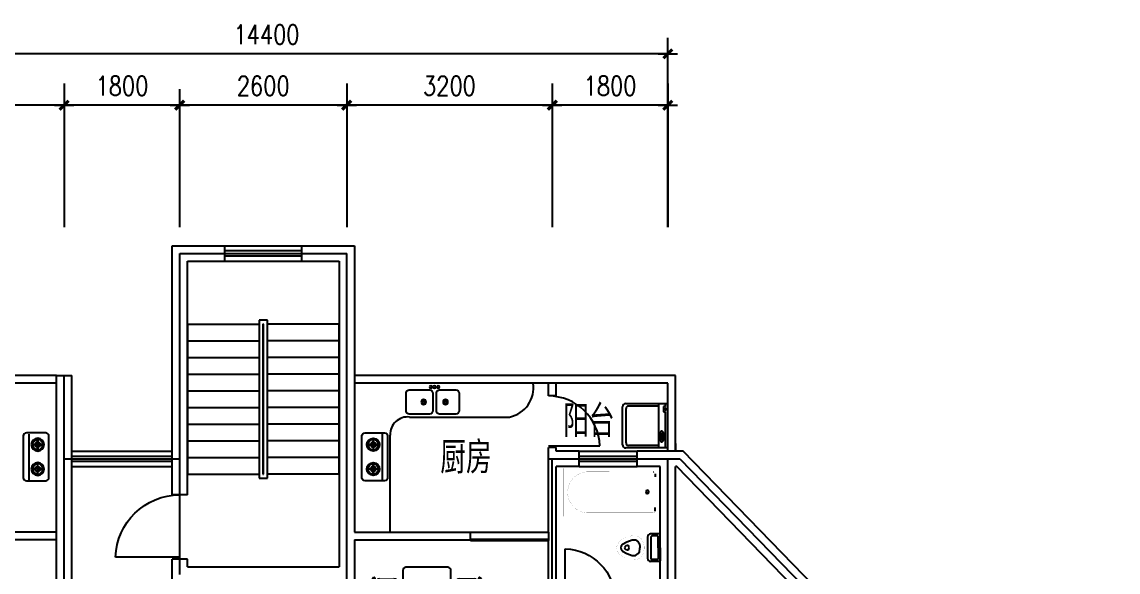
# Model space of a CAD drawing. Header units: millimetres. Extents: x 1488 to 36024, y 746 to 26342.
# Drawn here: x 15899 to 32967, y 17773 to 26342 of the extents above; entities that cross this region are included whole.
import ezdxf
from ezdxf.enums import TextEntityAlignment as Align

# ---------------------------------------------------------------- set-up
doc = ezdxf.new("R2010")
doc.units = ezdxf.units.MM
for name, color, linetype in [('AXIS', 3, 'Continuous'), ('DOTE', 1, 'Continuous'), ('PUB_TEXT', 7, 'Continuous'), ('STAIR', 2, 'Continuous'), ('TOTHER', 7, 'Continuous'), ('WALL', 255, 'Continuous'), ('WHATCH2', 137, 'Continuous'), ('WINDOW', 2, 'Continuous'), ('WINDOW_TEXT', 7, 'Continuous'), ('家具', 3, 'Continuous')]:
    doc.layers.add(name, color=color, linetype=linetype)
doc.styles.add('_HZTXT', font='txt.shx', dxfattribs={"width": 0.8, "bigfont": 'hztxt.shx'})
doc.styles.add('DIM_FONT', font='SIMPLEX.shx', dxfattribs={"width": 0.8})
doc.styles.add('SIMPLEX', font='SIMPLEX.SHX')
doc.styles.get("Standard").update_dxf_attribs({"font": 'arial.ttf'})
doc.dimstyles.new('AXIS', dxfattribs={"dimtxt": 300, "dimasz": 1, "dimexe": 250, "dimexo": 300, "dimgap": 150, "dimtad": 1, "dimdec": 0, "dimzin": 0, "dimdsep": 46, "dimtxsty": 'DIM_FONT', "dimblk": '_DIMX', "dimcen": 0.09, "dimse1": 1, "dimse2": 1, "dimclrt": 7, "dimadec": 0, "dimazin": 0, "dimtfac": 1, "dimtdec": 0, "dimtix": 1, "dimtmove": 2, "dimatfit": 3, "dimldrblk": '_DIMX', "dimfxl": 1, "dimtolj": 1, "dimtzin": 0, "dimarcsym": 0})
doc.dimstyles.new('DIMA', dxfattribs={"dimtxt": 300, "dimasz": 1, "dimexe": 250, "dimexo": 300, "dimgap": 150, "dimtad": 1, "dimdec": 0, "dimzin": 0, "dimdsep": 46, "dimtxsty": 'DIM_FONT', "dimblk": '_DIMX', "dimcen": 0.09, "dimse1": 1, "dimclrt": 7, "dimadec": 0, "dimazin": 0, "dimtfac": 1, "dimtdec": 0, "dimtix": 1, "dimtmove": 2, "dimatfit": 3, "dimldrblk": '_DIMX', "dimfxl": 1, "dimtolj": 1, "dimtzin": 0, "dimarcsym": 0})
doc.dimstyles.new('DIMB', dxfattribs={"dimtxt": 300, "dimasz": 1, "dimexe": 250, "dimexo": 300, "dimgap": 150, "dimtad": 1, "dimdec": 0, "dimzin": 0, "dimdsep": 46, "dimtxsty": 'DIM_FONT', "dimblk": '_DIMX', "dimcen": 0.09, "dimse2": 1, "dimclrt": 7, "dimadec": 0, "dimazin": 0, "dimtfac": 1, "dimtdec": 0, "dimtix": 1, "dimtmove": 2, "dimatfit": 3, "dimldrblk": '_DIMX', "dimfxl": 1, "dimtolj": 1, "dimtzin": 0, "dimarcsym": 0})
doc.dimstyles.new('DIMN', dxfattribs={"dimtxt": 300, "dimasz": 1, "dimexe": 250, "dimexo": 300, "dimgap": 150, "dimtad": 1, "dimdec": 0, "dimzin": 0, "dimdsep": 46, "dimtxsty": 'DIM_FONT', "dimblk": '_DIMX', "dimcen": 0.09, "dimclrt": 7, "dimadec": 0, "dimazin": 0, "dimtfac": 1, "dimtdec": 0, "dimtix": 1, "dimtmove": 2, "dimatfit": 3, "dimldrblk": '_DIMX', "dimfxl": 1, "dimtolj": 1, "dimtzin": 0, "dimarcsym": 0})

# ---------------------------------------------------------------- blocks, each defined once
blk = doc.blocks.new('COOKER-P')
blk.add_line((-353, -86), (356, -86))
blk.add_lwpolyline([(-325, 0), (325, 0, -0.414214), (375, -50), (375, -350, -0.414214), (325, -400), (-325, -400, -0.414214), (-375, -350), (-375, -50, -0.414214)], format="xyb", close=True)
at = {"flags": 128}
for points in [[(-187, -192), (-187, -154), (-193, -154), (-193, -192)], [(187, -192), (187, -154), (193, -154), (193, -192)], [(-223, -222), (-261, -222), (-261, -228), (-223, -228)], [(-193, -259), (-193, -296), (-187, -296), (-187, -259)], [(-157, -228), (-119, -228), (-119, -222), (-157, -222)], [(157, -228), (119, -228), (119, -222), (157, -222)], [(193, -259), (193, -296), (187, -296), (187, -259)], [(223, -222), (261, -222), (261, -228), (223, -228)]]:
    blk.add_lwpolyline(points, close=True, dxfattribs=at)
for centre, radius in [((-190, -225), 100), ((-190, -225), 80), ((190, -225), 100), ((190, -225), 80), ((-190, -225), 16), ((190, -225), 16)]:
    blk.add_circle(centre, radius)
for centre, start, end in [((-190, -225), 94.3012, 175.6988), ((-190, -225), 184.3012, 265.6988), ((-190, -225), 4.3012, 85.6988), ((-190, -225), 274.3012, 355.6988), ((190, -225), 94.3012, 175.6988), ((190, -225), 184.3012, 265.6988), ((190, -225), 4.3012, 85.6988), ((190, -225), 274.3012, 355.6988)]:
    blk.add_arc(centre, 40, start, end)
blk = doc.blocks.new('M_C25MYD')
for p, q in [((-389, 921), (-290, 921)), ((298, 921), (397, 921)), ((-569, 821), (-109, 821)), ((-564, 754), (-564, 529)), ((-114, 754), (-114, 529)), ((117, 821), (577, 821)), ((122, 754), (122, 529)), ((572, 754), (572, 529)), ((-746, 342), (-746, -308)), ((704, 392), (-696, 392)), ((-497, 461), (-182, 461)), ((190, 461), (505, 461)), ((754, -308), (754, 342)), ((-696, -358), (704, -358)), ((-564, -720), (-564, -495)), ((-182, -427), (-497, -427)), ((-114, -720), (-114, -495)), ((122, -720), (122, -495)), ((505, -427), (190, -427)), ((572, -720), (572, -495)), ((-109, -787), (-569, -787)), ((577, -787), (117, -787)), ((-290, -887), (-389, -887)), ((397, -887), (298, -887))]:
    blk.add_line(p, q)
for centre, radius, start, end in [((-379, 606), 316, 91.7651, 130.7265), ((-339, -1857), 2713, 84.8023, 95.1977), ((-300, 606), 316, 49.2735, 88.2349), ((307, 606), 316, 91.7651, 130.7265), ((347, -1857), 2713, 84.8023, 95.1977), ((387, 606), 316, 49.2735, 88.2349), ((-579, 837), 10, 130.7265, 202.67), ((-569, 841), 20, 202.67, 270), ((-497, 754), 67.5, 90, 180), ((-182, 754), 67.5, 0, 90), ((-109, 841), 20, 270, 337.33), ((-100, 837), 10, 337.33, 49.2735), ((108, 837), 10, 130.7265, 202.67), ((117, 841), 20, 202.67, 270), ((190, 754), 67.5, 90, 180), ((505, 754), 67.5, 0, 90), ((577, 841), 20, 270, 337.33), ((587, 837), 10, 337.33, 49.2735), ((-497, 529), 67.5, 180, 270), ((-182, 529), 67.5, 270, 360), ((190, 529), 67.5, 180, 270), ((505, 529), 67.5, 270, 360), ((-696, 342), 50, 90, 180), ((704, 342), 50, 0, 90), ((-696, -308), 50, 180, 270), ((704, -308), 50, 270, 360), ((-497, -495), 67.5, 90, 180), ((-182, -495), 67.5, 0, 90), ((190, -495), 67.5, 90, 180), ((505, -495), 67.5, 0, 90), ((-579, -803), 10, 157.33, 229.2735), ((-569, -807), 20, 90, 157.33), ((-379, -572), 316, 229.2735, 268.2349), ((-339, 1890), 2713, 264.8023, 275.1977), ((-497, -720), 67.5, 180, 270), ((-300, -572), 316, 271.7651, 310.7265), ((-182, -720), 67.5, 270, 360), ((-109, -807), 20, 22.67, 90), ((-100, -803), 10, 310.7265, 22.67), ((108, -803), 10, 157.33, 229.2735), ((117, -807), 20, 90, 157.33), ((307, -572), 316, 229.2735, 268.2349), ((347, 1890), 2713, 264.8023, 275.1977), ((190, -720), 67.5, 180, 270), ((387, -572), 316, 271.7651, 310.7265), ((505, -720), 67.5, 270, 360), ((577, -807), 20, 22.67, 90), ((587, -803), 10, 310.7265, 22.67)]:
    blk.add_arc(centre, radius, start, end)
at = {"width": 0.8, "flags": 9}
for tag in ['XSIZE', 'YSIZE']:
    blk.add_attdef(tag, (0, 0), '', height=0.5, dxfattribs=at)
blk = doc.blocks.new('_DIMX')
blk.add_line((-150, 0), (150, 0))
at = {"const_width": 50}
blk.add_lwpolyline([(-70, -70), (70, 70)], dxfattribs=at)
blk = doc.blocks.new('*D55')
at = {"layer": 'AXIS', "color": 0, "lineweight": -2, "transparency": 16777216}
for p, q in [((11556, 23145), (11556, 26095)), ((25956, 23145), (25956, 26095)), ((25955, 25845), (11557, 25845))]:
    blk.add_line(p, q, dxfattribs=at)
at = {"layer": 'DEFPOINTS', "color": 0, "transparency": 16777216}
for p in [(11556, 25845), (11556, 22845), (25956, 22845)]:
    blk.add_point(p, dxfattribs=at)
at = {"layer": 'AXIS', "color": 0, "lineweight": -2, "transparency": 16777216, "rotation": 180}
blk.add_blockref('_DIMX', (11556, 25845), dxfattribs=at)
at = {"layer": 'AXIS', "color": 0, "lineweight": -2, "transparency": 16777216}
blk.add_blockref('_DIMX', (25956, 25845), dxfattribs=at)
at = {"layer": 'AXIS', "color": 7, "transparency": 16777216, "insert": (19707, 26145), "char_height": 300, "attachment_point": 5, "style": 'DIM_FONT'}
blk.add_mtext('\\A1;14400', dxfattribs=at)
blk = doc.blocks.new('*D56')
at = {"layer": 'AXIS', "color": 0, "lineweight": -2, "transparency": 16777216}
blk.add_line((24155, 25045), (20957, 25045), dxfattribs=at)
at = {"layer": 'DEFPOINTS', "color": 0, "transparency": 16777216}
for p in [(20956, 25045), (20956, 22845), (24156, 22845)]:
    blk.add_point(p, dxfattribs=at)
at = {"layer": 'AXIS', "color": 0, "lineweight": -2, "transparency": 16777216, "rotation": 180}
blk.add_blockref('_DIMX', (20956, 25045), dxfattribs=at)
at = {"layer": 'AXIS', "color": 0, "lineweight": -2, "transparency": 16777216}
blk.add_blockref('_DIMX', (24156, 25045), dxfattribs=at)
at = {"layer": 'AXIS', "color": 7, "transparency": 16777216, "insert": (22556, 25345), "char_height": 300, "attachment_point": 5, "style": 'DIM_FONT'}
blk.add_mtext('\\A1;3200', dxfattribs=at)
blk = doc.blocks.new('*D42')
at = {"layer": 'AXIS', "color": 0, "lineweight": -2, "transparency": 16777216}
for p, q in [((18356, 23145), (18356, 25295)), ((18355, 25045), (16557, 25045))]:
    blk.add_line(p, q, dxfattribs=at)
at = {"layer": 'DEFPOINTS', "color": 0, "transparency": 16777216}
for p in [(16556, 25045), (16556, 22845), (18356, 22845)]:
    blk.add_point(p, dxfattribs=at)
at = {"layer": 'AXIS', "color": 0, "lineweight": -2, "transparency": 16777216, "rotation": 180}
blk.add_blockref('_DIMX', (16556, 25045), dxfattribs=at)
at = {"layer": 'AXIS', "color": 0, "lineweight": -2, "transparency": 16777216}
blk.add_blockref('_DIMX', (18356, 25045), dxfattribs=at)
at = {"layer": 'AXIS', "color": 7, "transparency": 16777216, "insert": (17456, 25345), "char_height": 300, "attachment_point": 5, "style": 'DIM_FONT'}
blk.add_mtext('\\A1;1800', dxfattribs=at)
blk = doc.blocks.new('*D43')
at = {"layer": 'AXIS', "color": 0, "lineweight": -2, "transparency": 16777216}
blk.add_line((16555, 25045), (13357, 25045), dxfattribs=at)
at = {"layer": 'DEFPOINTS', "color": 0, "transparency": 16777216}
for p in [(13356, 25045), (13356, 22845), (16556, 22845)]:
    blk.add_point(p, dxfattribs=at)
at = {"layer": 'AXIS', "color": 0, "lineweight": -2, "transparency": 16777216, "rotation": 180}
blk.add_blockref('_DIMX', (13356, 25045), dxfattribs=at)
at = {"layer": 'AXIS', "color": 0, "lineweight": -2, "transparency": 16777216}
blk.add_blockref('_DIMX', (16556, 25045), dxfattribs=at)
at = {"layer": 'AXIS', "color": 7, "transparency": 16777216, "insert": (14956, 25345), "char_height": 300, "attachment_point": 5, "style": 'DIM_FONT'}
blk.add_mtext('\\A1;3200', dxfattribs=at)
blk = doc.blocks.new('*D44')
at = {"layer": 'AXIS', "color": 0, "lineweight": -2, "transparency": 16777216}
for p, q in [((18356, 23145), (18356, 25295)), ((20955, 25045), (18357, 25045))]:
    blk.add_line(p, q, dxfattribs=at)
at = {"layer": 'DEFPOINTS', "color": 0, "transparency": 16777216}
for p in [(18356, 25045), (18356, 22845), (20956, 22845)]:
    blk.add_point(p, dxfattribs=at)
at = {"layer": 'AXIS', "color": 0, "lineweight": -2, "transparency": 16777216, "rotation": 180}
blk.add_blockref('_DIMX', (18356, 25045), dxfattribs=at)
at = {"layer": 'AXIS', "color": 0, "lineweight": -2, "transparency": 16777216}
blk.add_blockref('_DIMX', (20956, 25045), dxfattribs=at)
at = {"layer": 'AXIS', "color": 7, "transparency": 16777216, "insert": (19656, 25345), "char_height": 300, "attachment_point": 5, "style": 'DIM_FONT'}
blk.add_mtext('\\A1;2600', dxfattribs=at)
blk = doc.blocks.new('_WBLK')
for p, q in [((-0.5, 0.5), (0.5, 0.5)), ((0.5, 0.167), (-0.5, 0.167)), ((0.5, -0.167), (-0.5, -0.167)), ((-0.5, -0.5), (0.5, -0.5))]:
    blk.add_line(p, q)
at = {"layer": 'WINDOW_TEXT', "style": 'SIMPLEX', "flags": 9}
blk.add_attdef('A', text='', height=1, dxfattribs=at).set_placement((0, 1.5), align=Align.MIDDLE)
blk = doc.blocks.new('M_E20')
for p, q in [((345, 0), (-345, 0)), ((-302, -36), (-345, -36)), ((-307, -144), (-307, -611)), ((-302, -35), (-302, -66)), ((-302, -66), (-219, -66)), ((-219, -66), (-219, -35)), ((345, -36), (-219, -36)), ((123, -87), (123, -99)), ((133, -96), (133, -113)), ((198, -96), (133, -96)), ((133, -113), (198, -113)), ((198, -113), (198, -96)), ((215, -88), (215, -99)), ((307, -144), (307, -611)), ((267, -651), (-267, -651))]:
    blk.add_line(p, q)
blk.add_lwpolyline([(83, -94, 0.185158), (88, -107, 0.102042), (108, -122, 0.060862), (133, -130, 0.047173), (166, -133, 0.047173), (200, -130, 0.060862), (225, -122, 0.102042), (245, -107, 0.185158), (250, -94, 0.185158), (245, -82, 0.102042), (225, -67, 0.060862), (200, -59, 0.047173), (166, -56, 0.047173), (133, -59, 0.060862), (108, -67, 0.102042), (88, -82, 0.185158)], format="xyb", close=True)
for points in [[(215, -88, 0.259034), (213, -85, 0.076276), (201, -80, 0.036515), (188, -77, 0.026615), (169, -76, 0.026615), (150, -77, 0.036515), (137, -80, 0.076276), (125, -85, 0.259034), (123, -88, 0.078462), (123, -89, 0.056762)], [(215, -99, 0.259034), (213, -95, 0.076276), (201, -90, 0.036515), (188, -88, 0.026615), (169, -87, 0.026615), (150, -88, 0.036515), (137, -90, 0.076276), (125, -95, 0.259034), (123, -99, 0.259034), (125, -102, 0.056762), (133, -106, 0.036515)], [(198, -108, 0.008736), (201, -107, 0.076276), (213, -102, 0.259034), (215, -99, 0.259034)]]:
    blk.add_lwpolyline(points, format="xyb")
blk.add_circle((-259, -35), 17.5)
for centre, start, end in [((-267, -611), 180, 270), ((267, -611), 270, 360)]:
    blk.add_arc(centre, 40, start, end)
at = {"layer": 'TOTHER', "linetype": 'Continuous'}
for p, q in [((-345, -656), (-345, 0)), ((345, 0), (345, -656)), ((-345, -145), (345, -145)), ((295, -706), (-295, -706))]:
    blk.add_line(p, q, dxfattribs=at)
for centre, start, end in [((-295, -656), 180, 270), ((295, -656), 270, 360)]:
    blk.add_arc(centre, 50, start, end, dxfattribs=at)
at = {"width": 0.8, "flags": 9}
for tag in ['XSIZE', 'YSIZE']:
    blk.add_attdef(tag, (0, 0), '', height=0.5, dxfattribs=at)
blk = doc.blocks.new('M_E7')
for p, q in [((-201, 62), (-201, -265)), ((-10, 112), (-151, 112)), ((-150, 61), (-150, -264)), ((-41, 81), (-130, 81)), ((-36, -102), (-36, 76)), ((0, -102), (0, 102)), ((-36, -102), (-36, -279)), ((0, -102), (0, -305)), ((-10, -315), (-151, -315)), ((-41, -284), (-130, -284))]:
    blk.add_line(p, q)
at = {"const_width": 1}
for points in [[(-651, -24), (-637, -1), (-550, 51), (-451, 83), (-371, 88), (-294, 37), (-262, -18), (-252, -84), (-252, -102)], [(-651, -180), (-637, -202), (-550, -254), (-451, -287), (-371, -292), (-294, -240), (-262, -186), (-252, -119), (-252, -102)]]:
    blk.add_lwpolyline(points, dxfattribs=at)
for points in [[(-597, -59), (-590, -49), (-523, -9), (-438, 19), (-389, 22), (-343, -9), (-325, -40), (-317, -89), (-317, -102)], [(-596, -145), (-590, -154), (-523, -194), (-438, -222), (-389, -225), (-343, -194), (-325, -164), (-317, -114), (-317, -102)]]:
    blk.add_lwpolyline(points)
blk.add_lwpolyline([(-644, -15, 0.39866), (-643, -191, 0.39866)], format="xyb", dxfattribs=at)
for centre, radius, start, end in [((-151, 62), 50, 90, 180), ((-130, 61), 20, 90, 180), ((-41, 76), 5, 0, 90), ((-10, 102), 10, 0, 90), ((-551, -102), 62.6, 137.0381, 223.979), ((-511, -114), 47.8, 77.2641, 164.6652), ((-511, -89), 47.8, 195.3348, 282.7359), ((-541, -103), 54.1, 1.1332, 40.3816), ((-541, -101), 54.1, 319.6184, 358.8668), ((-151, -265), 50, 180, 270), ((-130, -264), 20, 180, 270), ((-41, -279), 5, 270, 360), ((-10, -305), 10, 270, 360)]:
    blk.add_arc(centre, radius, start, end)
at = {"width": 0.8, "flags": 9}
for tag in ['XSIZE', 'YSIZE']:
    blk.add_attdef(tag, (0, 0), '', height=0.5, dxfattribs=at)
blk = doc.blocks.new('M_E4')
for p, q in [((670, -80), (670, -137)), ((670, -86), (670, -97)), ((670, -663), (670, -614))]:
    blk.add_line(p, q)
at = {"const_width": 1.5}
for points in [[(-750, -750), (-750, 0)], [(-750, 0), (750, 0)], [(750, 0), (750, -750)], [(608, -56), (640, -56)], [(670, -90), (670, -656)], [(670, -663), (670, -655)], [(750, -750), (-750, -750)]]:
    blk.add_lwpolyline(points, dxfattribs=at)
for points in [[(-399, -56, 0.930688), (-388, -693, 0.930688)], [(670, -86, 0.414214), (640, -56, 0.414214)], [(670, -90, 0.041784), (670, -85, 0.412615)], [(640, -693, 0.414214), (670, -663, 0.414214)]]:
    blk.add_lwpolyline(points, format="xyb", dxfattribs=at)
at = {"const_width": 1.5, "flags": 128}
for points in [[(-399, -56), (608, -56)], [(-399, -694), (645, -692)]]:
    blk.add_lwpolyline(points, dxfattribs=at)
for radius in [25, 23]:
    blk.add_circle((550, -381), radius)
blk.add_arc((640, -663), 30, 270, 280.176)
at = {"width": 0.8, "flags": 9}
for tag in ['XSIZE', 'YSIZE']:
    blk.add_attdef(tag, (0, 0), '', height=0.5, dxfattribs=at)
blk = doc.blocks.new('M_A2ZXL')
blk.add_line((-0.472, 0), (-0.472, -1))
blk.add_arc((-0.5, 0), 1, 271.6231, 360)
blk = doc.blocks.new('M_A13ZTG')
for p, q in [((-0.502, 0.208), (0.498, 0.208)), ((-0.502, 0.208), (-0.502, 0.19)), ((-0.502, 0.19), (0.498, 0.19)), ((0.498, 0.208), (0.498, 0.19))]:
    blk.add_line(p, q)
blk = doc.blocks.new('P_D1')
for points in [[(51, 190, 0.414214), (0, 140), (0, -140, 0.414214), (51, -190), (365, -190, 0.414214), (416, -140), (416, 140, 0.414214), (365, 190)], [(777, 190), (523, 190, 0.414214), (472, 140), (472, -140, 0.414214), (523, -190), (777, -190, 0.414214), (827, -140), (827, 140, 0.414214)]]:
    blk.add_lwpolyline(points, format="xyb", close=True)
for centre, radius in [((274, 0), 38.1), ((274, 0), 20.1), ((614, 0), 38.1), ((614, 0), 20.1), ((386, -234), 20.1), ((444, -234), 20.1), ((502, -234), 20.1)]:
    blk.add_circle(centre, radius)
blk = doc.blocks.new('*D41')
at = {"layer": 'AXIS', "color": 0, "lineweight": -2, "transparency": 16777216}
blk.add_line((25955, 25045), (24157, 25045), dxfattribs=at)
at = {"layer": 'DEFPOINTS', "color": 0, "transparency": 16777216}
for p in [(24156, 25045), (24156, 22845), (25956, 22845)]:
    blk.add_point(p, dxfattribs=at)
at = {"layer": 'AXIS', "color": 0, "lineweight": -2, "transparency": 16777216, "rotation": 180}
blk.add_blockref('_DIMX', (24156, 25045), dxfattribs=at)
at = {"layer": 'AXIS', "color": 0, "lineweight": -2, "transparency": 16777216}
blk.add_blockref('_DIMX', (25956, 25045), dxfattribs=at)
at = {"layer": 'AXIS', "color": 7, "transparency": 16777216, "insert": (25056, 25345), "char_height": 300, "attachment_point": 5, "style": 'DIM_FONT'}
blk.add_mtext('\\A1;1800', dxfattribs=at)

msp = doc.modelspace()

# ---------------------------------------------------------------- linework, layer by layer
for p, q in [((16436.4, 20835.5), (11436.4, 20835.5)), ((26076.4, 20835.5), (21076.4, 20835.5)), ((26076.4, 19655.5), (26076.4, 20835.5)), ((16436.4, 20715.5), (13476.4, 20715.5)), ((25956.4, 20715.5), (21076.4, 20715.5)), ((25956.4, 19655.5), (25956.4, 20715.5)), ((16436.4, 18395.5), (14636.4, 18395.5)), ((16436.4, 18275.5), (14636.4, 18275.5)), ((21076.4, 18395.5), (22876.4, 18395.5)), ((21076.4, 18275.5), (22876.4, 18275.5)), ((22876.4, 18395.5), (22876.4, 18275.5))]:
    msp.add_line(p, q)
at = {"layer": 'AXIS'}
for p, q in [((16556.4, 25381.6), (16556.4, 23145.2)), ((20956.4, 25381.6), (20956.4, 23145.2)), ((24156.4, 25381.6), (24156.4, 23145.2)), ((25956.4, 25381.6), (25956.4, 23145.2))]:
    msp.add_line(p, q, dxfattribs=at)
at = {"layer": 'DOTE'}
for p, q in [((18356.4, 17735.5), (18356.4, 22735.5)), ((18356.4, 22735.5), (20956.4, 22735.5)), ((20956.4, 14135.5), (20956.4, 22735.5)), ((16556.4, 14135.5), (16556.4, 20835.5)), ((16556.4, 19535.5), (18356.4, 19535.5)), ((24096.4, 19535.5), (26144.8, 19535.5)), ((24156.4, 15635.5), (24156.4, 19535.5)), ((25956.4, 8135.5), (25956.4, 19535.5)), ((26144.8, 19535.5), (32798.2, 12693.2))]:
    msp.add_line(p, q, dxfattribs=at)
at = {"layer": 'STAIR'}
for p, q in [((19591.4, 21695.5), (19591.4, 19235.5)), ((19721.4, 21695.5), (19591.4, 21695.5)), ((19721.4, 19235.5), (19721.4, 21695.5)), ((18476.4, 21635.5), (18476.4, 19295.5)), ((18476.4, 21635.5), (19591.4, 21635.5)), ((19651.4, 21635.5), (19651.4, 19295.5)), ((19661.4, 21635.5), (19651.4, 21635.5)), ((19661.4, 19295.5), (19661.4, 21635.5)), ((20836.4, 21635.5), (19721.4, 21635.5)), ((20836.4, 19295.5), (20836.4, 21635.5)), ((18476.4, 21375.5), (19591.4, 21375.5)), ((20836.4, 21375.5), (19721.4, 21375.5)), ((18476.4, 21115.5), (19591.4, 21115.5)), ((20836.4, 21115.5), (19721.4, 21115.5)), ((18476.4, 20855.5), (19591.4, 20855.5)), ((20836.4, 20855.5), (19721.4, 20855.5)), ((18476.4, 20595.5), (19591.4, 20595.5)), ((20836.4, 20595.5), (19721.4, 20595.5)), ((18476.4, 20335.5), (19591.4, 20335.5)), ((20836.4, 20335.5), (19721.4, 20335.5)), ((18476.4, 20075.5), (19591.4, 20075.5)), ((20836.4, 20075.5), (19721.4, 20075.5)), ((18476.4, 19815.5), (19591.4, 19815.5)), ((20836.4, 19815.5), (19721.4, 19815.5)), ((16676.4, 19655.5), (18236.4, 19655.5)), ((18236.4, 19575.5), (16676.4, 19575.5)), ((18236.4, 19495.5), (16676.4, 19495.5)), ((18476.4, 19555.5), (19591.4, 19555.5)), ((20836.4, 19555.5), (19721.4, 19555.5)), ((16676.4, 19415.5), (18236.4, 19415.5)), ((18476.4, 19295.5), (19591.4, 19295.5)), ((19651.4, 19295.5), (19661.4, 19295.5)), ((20836.4, 19295.5), (19721.4, 19295.5)), ((19591.4, 19235.5), (19721.4, 19235.5))]:
    msp.add_line(p, q, dxfattribs=at)
at = {"layer": 'WALL'}
for p, q in [((18236.4, 22855.5), (19056.4, 22855.5)), ((18236.4, 18975.5), (18236.4, 22855.5)), ((19056.4, 22615.5), (19056.4, 22855.5)), ((20256.4, 22855.5), (21076.4, 22855.5)), ((20256.4, 22615.5), (20256.4, 22855.5)), ((21076.4, 22855.5), (21076.4, 21035.5)), ((18476.4, 22615.5), (19056.4, 22615.5)), ((18476.4, 18975.5), (18476.4, 22615.5)), ((20256.4, 22615.5), (20836.4, 22615.5)), ((20836.4, 22615.5), (20836.4, 17855.5)), ((21076.4, 21035.5), (21076.4, 18395.5)), ((16436.4, 18395.5), (16436.4, 20835.5)), ((16436.4, 20835.5), (16676.4, 20835.5)), ((16676.4, 15755.5), (16676.4, 20835.5)), ((24096.4, 20515.5), (24096.4, 20715.5)), ((24216.4, 20515.5), (24216.4, 20715.5)), ((24216.4, 20515.5), (24096.4, 20515.5)), ((18476.4, 19835.5), (18476.4, 19295.5)), ((24216.4, 19715.5), (24096.4, 19715.5)), ((24096.4, 18395.5), (24096.4, 19715.5)), ((24216.4, 19655.5), (24216.4, 19715.5)), ((24576.4, 19655.5), (24216.4, 19655.5)), ((24576.4, 19415.5), (24576.4, 19655.5)), ((26195.5, 19655.5), (25476.4, 19655.5)), ((25476.4, 19415.5), (25476.4, 19655.5)), ((26076.4, 19778), (26076.4, 19655.5)), ((32966.7, 12692), (26195.5, 19655.5)), ((24216.4, 17395.5), (24216.4, 19415.5)), ((24576.4, 19415.5), (24216.4, 19415.5)), ((25836.4, 19415.5), (25476.4, 19415.5)), ((25836.4, 17395.5), (25836.4, 19415.5)), ((26076.4, 15755.5), (26076.4, 19415.5)), ((26094.1, 19415.5), (26076.4, 19415.5)), ((28655.6, 16781.3), (26094.1, 19415.5)), ((18476.4, 18975.5), (18236.4, 18975.5)), ((16436.4, 15515.5), (16436.4, 18395.5)), ((16436.4, 18395.5), (16436.4, 18395.5)), ((21076.4, 18275.5), (21076.4, 14015.5)), ((24096.4, 18395.5), (24096.4, 18275.5)), ((24096.4, 16875.5), (24096.4, 18275.5)), ((18236.4, 17615.5), (18236.4, 17975.5)), ((18476.4, 17975.5), (18236.4, 17975.5)), ((18476.4, 17855.5), (18476.4, 17975.5)), ((18476.4, 17855.5), (20836.4, 17855.5))]:
    msp.add_line(p, q, dxfattribs=at)
at = {"layer": 'WHATCH2'}
for p, q in [((21934.5, 20187.2), (23491.9, 20187.2)), ((21634.5, 18395.5), (21634.5, 19907.2)), ((22876.4, 18395.5), (24096.4, 18395.5))]:
    msp.add_line(p, q, dxfattribs=at)
for centre, radius, start, end in [((23396.7, 20645.2), 467.8, 281.74215, 8.64309), ((21903, 19920.3), 268.8, 83.26624, 182.78389)]:
    msp.add_arc(centre, radius, start, end, dxfattribs=at)

# ---------------------------------------------------------------- block references
at = {"xscale": -1, "rotation": 180}
msp.add_blockref('M_E4', (25086.4, 18640.2), dxfattribs=at)
msp.add_blockref('M_E7', (25839.3, 18254.1))
at = {"rotation": 90}
msp.add_blockref('M_C25MYD', (22220.6, 17092.9), dxfattribs=at)
at = {"layer": 'WHATCH2', "xscale": -1}
for name, p, rotation in [('P_D1', (21879.5, 20421.9), 180), ('COOKER-P', (15919.3, 19567.9), 90.00000000000408)]:
    msp.add_blockref(name, p, dxfattribs=dict(at, rotation=rotation))
at = {"layer": 'WHATCH2', "rotation": 269.9999999999959}
msp.add_blockref('COOKER-P', (21593.5, 19567.9), dxfattribs=at)
at = {"layer": 'WINDOW'}
for name, p, xscale, yscale, zscale in [('_WBLK', (19656.4, 22735.5), 1200, 240.0000000000018, 1200), ('_WBLK', (25026.4, 19535.5), 900, 240.0000000000054, 900), ('M_A13ZTG', (23493.7, 18518.6), 1220, -1220, 1220)]:
    msp.add_blockref(name, p, dxfattribs=dict(at, xscale=xscale, yscale=yscale, zscale=zscale))
for p, xscale, yscale, zscale, rotation in [((24096.4, 20115.5), 800, 800, 800, 90), ((18356.4, 18475.5), 1000, -1000, 1000, 90), ((24736.4, 17335.5), -800, 800, 800, 180)]:
    msp.add_blockref('M_A2ZXL', p, dxfattribs=dict(at, xscale=xscale, yscale=yscale, zscale=zscale, rotation=rotation))
at = {"layer": '家具', "color": 4, "rotation": 270}
msp.add_blockref('M_E20', (25956.4, 20051.5), dxfattribs=at)

# ---------------------------------------------------------------- texts
at = {"layer": 'PUB_TEXT', "style": '_HZTXT', "width": 0.8}
for s, p in [('阳台', (24327.5, 19874)), ('厨房', (22412.9, 19307.5))]:
    msp.add_text(s, height=500, dxfattribs=at).set_placement(p)

# ---------------------------------------------------------------- dimensions: what is measured, and where the dimension line sits
at = {"layer": 'AXIS'}
dim = msp.add_linear_dim(base=(11556.4, 25845.2), p1=(25956.4, 22845.2), p2=(11556.4, 22845.2), angle=180, dimstyle='DIMN', dxfattribs=at)
dim.commit()
dim.dimension.update_dxf_attribs({"geometry": '*D55', "text_midpoint": (19706.9, 26145.2), "dimtype": 161})
for base, p1, p2, dimstyle, picture, middle in [((13356.4, 25045.2), (16556.4, 22845.2), (13356.4, 22845.2), 'AXIS', '*D43', (14956.4, 25345.2)), ((16556.4, 25045.2), (18356.4, 22845.2), (16556.4, 22845.2), 'DIMB', '*D42', (17456.4, 25345.2)), ((18356.4, 25045.2), (20956.4, 22845.2), (18356.4, 22845.2), 'DIMA', '*D44', (19656.4, 25345.2)), ((20956.4, 25045.2), (24156.4, 22845.2), (20956.4, 22845.2), 'AXIS', '*D56', (22556.4, 25345.2)), ((24156.4, 25045.2), (25956.4, 22845.2), (24156.4, 22845.2), 'AXIS', '*D41', (25056.4, 25345.2))]:
    dim = msp.add_linear_dim(base=base, p1=p1, p2=p2, dimstyle=dimstyle, dxfattribs=at)
    dim.commit()
    dim.dimension.update_dxf_attribs({"geometry": picture, "text_midpoint": middle})

doc.saveas('drawing.dxf')
